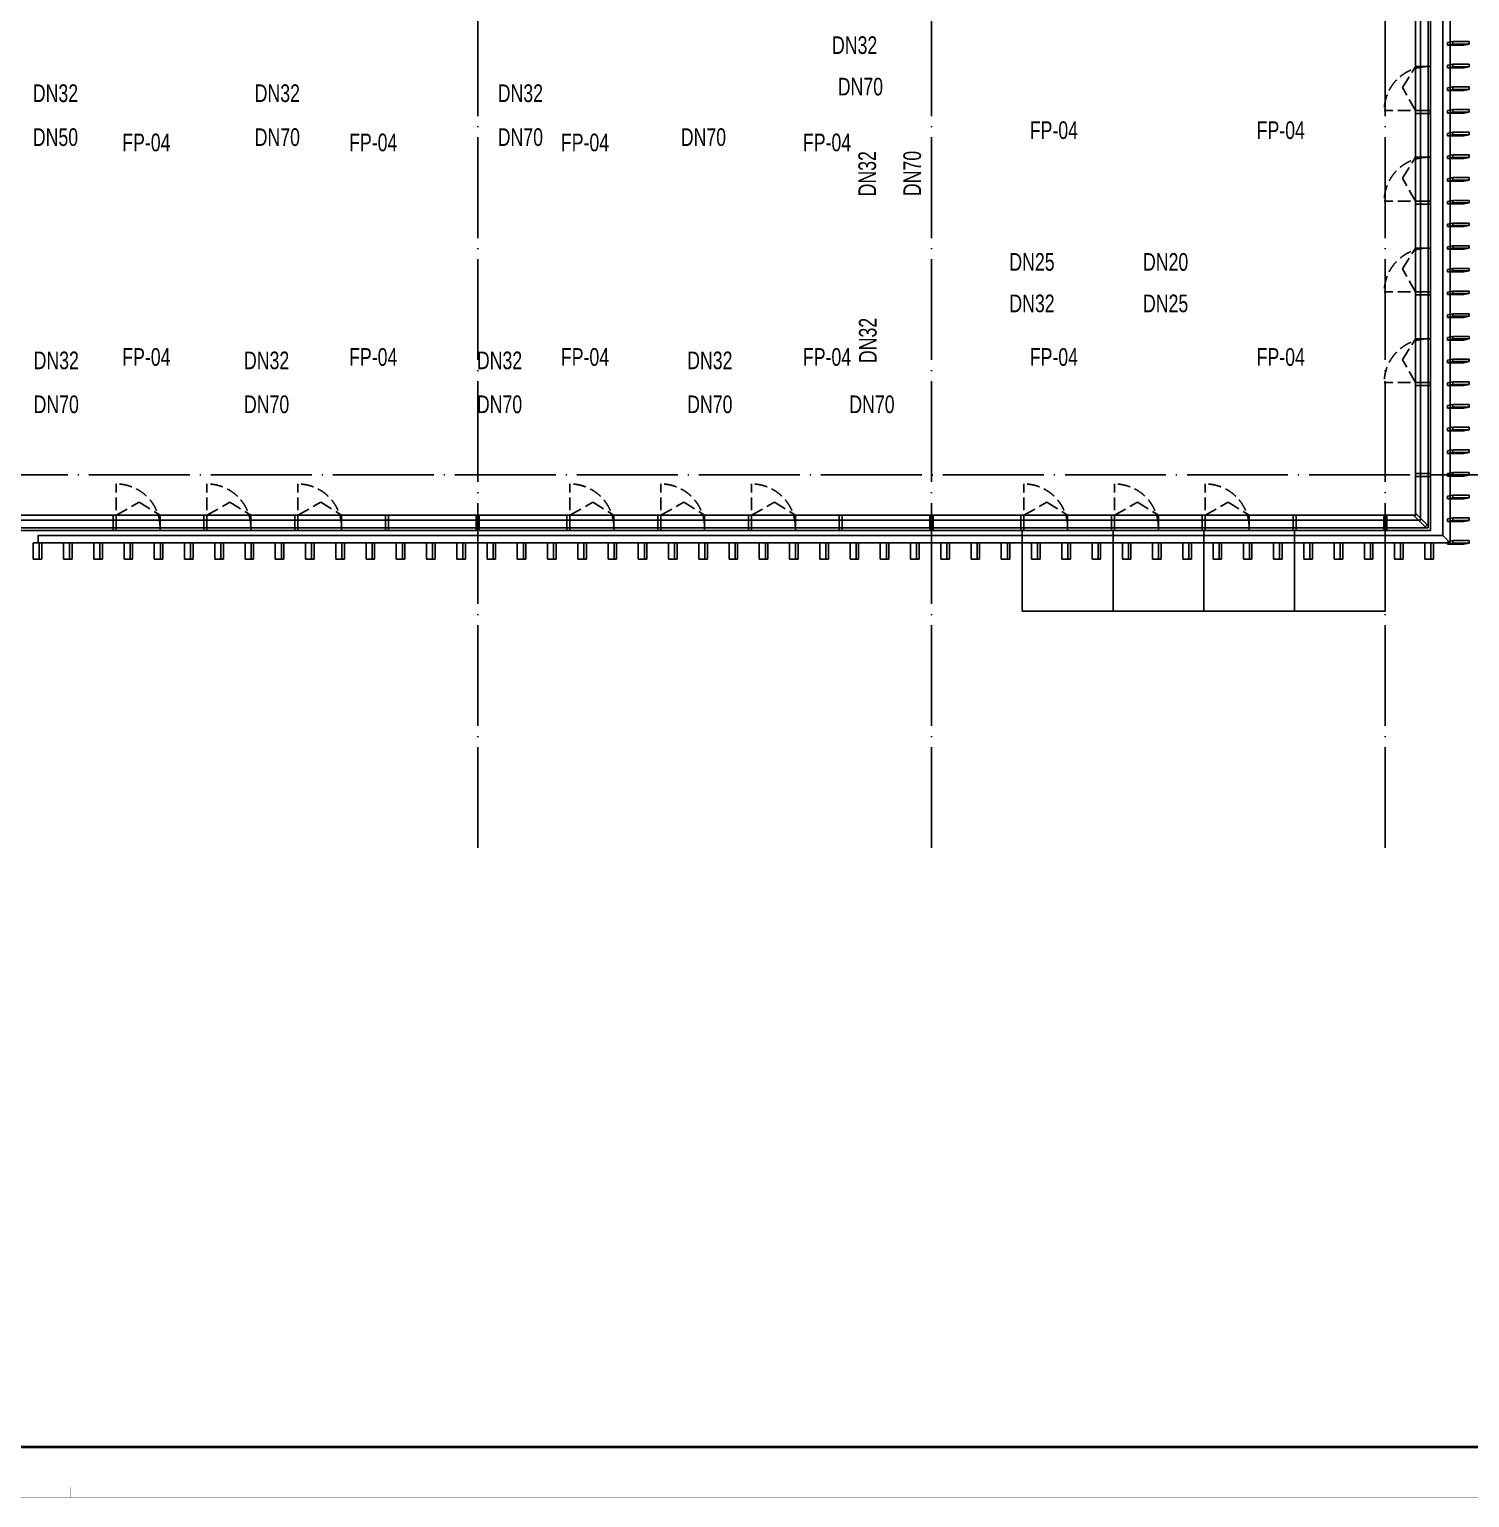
# Model space of a CAD drawing. Extents: x -777745 to 647905, y -207485 to 303235.
# Drawn here: x 478215 to 506781, y 42112 to 71238 of the extents above; entities that cross this region are included whole.
import ezdxf

# ---------------------------------------------------------------- set-up
doc = ezdxf.new("R2010")
doc.units = 0
doc.header["$LTSCALE"] = 1000
for name, pattern in [('13#楼幕墙$1$DASH', [0.35, 0.25, -0.1]), ('CENTER2', [1.125, 0.75, -0.125, 0.125, -0.125]), ('X-104 13#平面$0$DOTE', [2.42, 2, -0.2, 0.02, -0.2])]:
    doc.linetypes.add(name, pattern=pattern)
doc.layers.get('0').update_dxf_attribs({"linetype": 'CONTINUOUS'})
for name, color, linetype in [('00-防烟分区', 4, 'CONTINUOUS'), ('13#楼幕墙$1$A-C_幕墙龙骨', 133, 'CONTINUOUS'), ('13#楼幕墙$1$A-C_玻璃幕墙', 140, 'CONTINUOUS'), ('13#楼幕墙$1$A-C_窗', 140, 'CONTINUOUS'), ('13#楼幕墙$1$A-TECH_结构', 21, 'CONTINUOUS'), ('13#楼幕墙$1$D-铝板', 181, 'CONTINUOUS'), ('TEXT-空冷凝水', 7, 'CONTINUOUS'), ('X-104 13#平面$0$A-C_玻璃幕墙', 140, 'CONTINUOUS'), ('X-104 13#平面$0$A-TECH_结构', 21, 'CONTINUOUS'), ('X-104 13#平面$0$A_AXIS-轴线', 36, 'X-104 13#平面$0$DOTE')]:
    doc.layers.add(name, color=color, linetype=linetype)
doc.styles.add('HZF', font='ROS', dxfattribs={"width": 0.75, "bigfont": 'JD'})

# ---------------------------------------------------------------- blocks, each defined once
blk = doc.blocks.new('图框-A1')
for points, const_width in [([(0, 0), (841, 0), (841, 594), (0, 594)], 0.05), ([(766, 584), (25, 584), (25, 10), (766, 10)], 0.5)]:
    blk.add_lwpolyline(points, close=True, dxfattribs=dict(const_width=const_width))
at = {"const_width": 0.05}
blk.add_lwpolyline([(420.5, 0), (420.5, 2)], dxfattribs=at)
blk = doc.blocks.new('13#楼幕墙$1$A$C2B4E24BF')
at = {"linetype": '13#楼幕墙$1$DASH'}
for points in [[(5, 50), (5, 920)], [(5, 300), (460, 557), (875, 300)]]:
    blk.add_lwpolyline(points, dxfattribs=at)
blk.add_lwpolyline([(5, 0), (875, 0), (875, 300), (5, 300)], close=True)
blk.add_arc((5, 50), 870, 0, 90, dxfattribs=at)
blk = doc.blocks.new('13#楼幕墙$1$llllei')
for p, q in [((325, 50), (0, 50)), ((0, 50), (0, 0)), ((0, 0), (325, 0)), ((325, 0), (325, 50))]:
    blk.add_line(p, q)
for points in [[(0, 50), (-105, 29)], [(-105, 29), (-105, -21)], [(0, 0), (-105, -21)], [(325, 0), (220, -21)], [(-105, -21), (220, -21)]]:
    blk.add_lwpolyline(points)
blk = doc.blocks.new('13#楼幕墙$0$leileilei')
for p, q in [((120, 325), (0, 325)), ((0, 325), (0, 0)), ((120, 325), (120, 0)), ((170, 325), (120, 325)), ((170, 0), (170, 325)), ((0, 0), (120, 0)), ((120, 0), (170, 0))]:
    blk.add_line(p, q)
blk = doc.blocks.new('13#楼幕墙$1$A$C7A413A1D')
blk.add_lwpolyline([(-70, -300), (-10, -300), (-10, 0), (-70, 0)], close=True)
blk = doc.blocks.new('13#楼幕墙')
at = {"layer": '13#楼幕墙$1$A-C_玻璃幕墙'}
for p, q in [((58200, 61500), (58200, 81267)), ((58350, 61350), (58350, 81337)), ((58400, 61300), (58400, 81360)), ((21900, 61500), (58200, 61500)), ((22050, 61350), (58350, 61350)), ((22100, 61300), (58400, 61300))]:
    blk.add_line(p, q, dxfattribs=at)
at = {"layer": '13#楼幕墙$1$A-TECH_结构'}
blk.add_lwpolyline([(4402, 77600), (-600, 77600), (-600, 60000), (21800, 60000), (21800, 61600), (58100, 61600), (58100, 81220), (53261, 85280), (38100, 76527), (38100, 72300), (12410, 72300), (4402, 77600)], dxfattribs=at)
at = {"layer": '13#楼幕墙$1$D-铝板'}
for points in [[(58790, 81360), (58640, 81360), (58640, 61200), (58790, 61050), (58790, 81360)], [(58790, 61050), (30785, 61050), (30785, 61200), (58640, 61200)]]:
    blk.add_lwpolyline(points, close=True, dxfattribs=at)
at = {"layer": '13#楼幕墙$1$A-C_幕墙龙骨'}
for p, rotation in [((58100, 69640), 90), ((58100, 67840), 90), ((58100, 66040), 90), ((58100, 64240), 90), ((58100, 62440), 90), ((58128, 61628), 45.00000000000001)]:
    blk.add_blockref('13#楼幕墙$1$A$C7A413A1D', p, dxfattribs=dict(at, rotation=rotation))
for p in [(32340, 61600), (34140, 61600), (35940, 61600), (37740, 61600), (39540, 61600), (41340, 61600), (43140, 61600), (44940, 61600), (46740, 61600), (48540, 61600), (50340, 61600), (52140, 61600), (53940, 61600), (55740, 61600), (57540, 61600)]:
    blk.add_blockref('13#楼幕墙$1$A$C7A413A1D', p, dxfattribs=at)
at = {"layer": '13#楼幕墙$1$A-C_窗', "rotation": 90}
for p in [(58400, 69625), (58400, 67825), (58400, 66025), (58400, 64225)]:
    blk.add_blockref('13#楼幕墙$1$A$C2B4E24BF', p, dxfattribs=at)
at = {"layer": '13#楼幕墙$1$A-C_窗'}
for p in [(32325, 61300), (34125, 61300), (35925, 61300), (41325, 61300), (43125, 61300), (44925, 61300), (50325, 61300), (52125, 61300), (53925, 61300)]:
    blk.add_blockref('13#楼幕墙$1$A$C2B4E24BF', p, dxfattribs=at)
at = {"layer": '13#楼幕墙$1$D-铝板'}
for name, p in [('13#楼幕墙$1$llllei', (58840, 70946)), ('13#楼幕墙$1$llllei', (58840, 70496)), ('13#楼幕墙$1$llllei', (58840, 70046)), ('13#楼幕墙$1$llllei', (58840, 69596)), ('13#楼幕墙$1$llllei', (58840, 69146)), ('13#楼幕墙$1$llllei', (58840, 68696)), ('13#楼幕墙$1$llllei', (58840, 68246)), ('13#楼幕墙$1$llllei', (58840, 67796)), ('13#楼幕墙$1$llllei', (58840, 67346)), ('13#楼幕墙$1$llllei', (58840, 66896)), ('13#楼幕墙$1$llllei', (58840, 66446)), ('13#楼幕墙$1$llllei', (58840, 65996)), ('13#楼幕墙$1$llllei', (58840, 65546)), ('13#楼幕墙$1$llllei', (58840, 65096)), ('13#楼幕墙$1$llllei', (58840, 64646)), ('13#楼幕墙$1$llllei', (58840, 64196)), ('13#楼幕墙$1$llllei', (58840, 63746)), ('13#楼幕墙$1$llllei', (58840, 63296)), ('13#楼幕墙$1$llllei', (58840, 62846)), ('13#楼幕墙$1$llllei', (58840, 62396)), ('13#楼幕墙$1$llllei', (58840, 61946)), ('13#楼幕墙$1$llllei', (58840, 61496)), ('13#楼幕墙$0$leileilei', (30685, 60725)), ('13#楼幕墙$0$leileilei', (31285, 60725)), ('13#楼幕墙$0$leileilei', (31885, 60725)), ('13#楼幕墙$0$leileilei', (32485, 60725)), ('13#楼幕墙$0$leileilei', (33085, 60725)), ('13#楼幕墙$0$leileilei', (33685, 60725)), ('13#楼幕墙$0$leileilei', (34285, 60725)), ('13#楼幕墙$0$leileilei', (34885, 60725)), ('13#楼幕墙$0$leileilei', (35485, 60725)), ('13#楼幕墙$0$leileilei', (36085, 60725)), ('13#楼幕墙$0$leileilei', (36685, 60725)), ('13#楼幕墙$0$leileilei', (37285, 60725)), ('13#楼幕墙$0$leileilei', (37885, 60725)), ('13#楼幕墙$0$leileilei', (38485, 60725)), ('13#楼幕墙$0$leileilei', (39085, 60725)), ('13#楼幕墙$0$leileilei', (39685, 60725)), ('13#楼幕墙$0$leileilei', (40285, 60725)), ('13#楼幕墙$0$leileilei', (40885, 60725)), ('13#楼幕墙$0$leileilei', (41485, 60725)), ('13#楼幕墙$0$leileilei', (42085, 60725)), ('13#楼幕墙$0$leileilei', (42685, 60725)), ('13#楼幕墙$0$leileilei', (43285, 60725)), ('13#楼幕墙$0$leileilei', (43885, 60725)), ('13#楼幕墙$0$leileilei', (44485, 60725)), ('13#楼幕墙$0$leileilei', (45085, 60725)), ('13#楼幕墙$0$leileilei', (45685, 60725)), ('13#楼幕墙$0$leileilei', (46285, 60725)), ('13#楼幕墙$0$leileilei', (46885, 60725)), ('13#楼幕墙$0$leileilei', (47485, 60725)), ('13#楼幕墙$0$leileilei', (48085, 60725)), ('13#楼幕墙$0$leileilei', (48685, 60725)), ('13#楼幕墙$0$leileilei', (49285, 60725)), ('13#楼幕墙$0$leileilei', (49885, 60725)), ('13#楼幕墙$0$leileilei', (50485, 60725)), ('13#楼幕墙$0$leileilei', (51085, 60725)), ('13#楼幕墙$0$leileilei', (51685, 60725)), ('13#楼幕墙$0$leileilei', (52285, 60725)), ('13#楼幕墙$0$leileilei', (52885, 60725)), ('13#楼幕墙$0$leileilei', (53485, 60725)), ('13#楼幕墙$0$leileilei', (54085, 60725)), ('13#楼幕墙$0$leileilei', (54685, 60725)), ('13#楼幕墙$0$leileilei', (55285, 60725)), ('13#楼幕墙$0$leileilei', (55885, 60725)), ('13#楼幕墙$0$leileilei', (56485, 60725)), ('13#楼幕墙$0$leileilei', (57085, 60725)), ('13#楼幕墙$0$leileilei', (57685, 60725)), ('13#楼幕墙$0$leileilei', (58285, 60725)), ('13#楼幕墙$1$llllei', (58840, 61046))]:
    blk.add_blockref(name, p, dxfattribs=at)
blk = doc.blocks.new('X-104 13#平面$0$轴网')
at = {"layer": 'X-104 13#平面$0$A_AXIS-轴线', "linetype": 'X-104 13#平面$0$DOTE'}
for p, q in [((39500, -7401), (39500, 24620)), ((48500, -7401), (48500, 24620)), ((57500, -7401), (57500, 24620)), ((60408, 0), (-2925, 0))]:
    blk.add_line(p, q, dxfattribs=at)
blk = doc.blocks.new('X-104 13#平面')
at = {"layer": 'X-104 13#平面$0$A-C_玻璃幕墙'}
blk.add_lwpolyline([(50300, 59700), (57500, 59700), (57500, 61300), (50300, 61300)], close=True, dxfattribs=at)
for points in [[(52100, 61300), (52100, 59700)], [(53900, 61300), (53900, 59700)], [(55700, 61300), (55700, 59700)]]:
    blk.add_lwpolyline(points, dxfattribs=at)
at = {"layer": 'X-104 13#平面$0$A-TECH_结构'}
blk.add_lwpolyline([(58100, 61600), (58100, 81220), (53261, 85280), (38100, 76527), (38100, 72300), (12410, 72300), (4402, 77600), (-600, 77600), (-600, 60000), (21800, 60000), (21800, 61600)], close=True, dxfattribs=at)
at = {"xscale": 100, "yscale": 100, "zscale": 100}
blk.add_blockref('图框-A1', (-10635, 42115), dxfattribs=at)
blk.add_blockref('X-104 13#平面$0$轴网', (0, 62400))
at = {"layer": 'X-104 13#平面$0$A-TECH_结构'}
blk.add_blockref('13#楼幕墙', (0, 0), dxfattribs=at)

msp = doc.modelspace()

# ---------------------------------------------------------------- block references
at = {"layer": '00-防烟分区'}
msp.add_blockref('X-104 13#平面', (447607.7, 0), dxfattribs=at)

# ---------------------------------------------------------------- texts
at = {"style": 'HZF', "width": 0.75}
for p in [(498057.7, 69062.8, -3725), (502557.7, 69062.8, -3725), (480057.7, 68819.5, -3725), (484557.7, 68819.5, -3725), (488757.7, 68819.5, -3725), (493557.7, 68819.5, -3725), (480057.7, 64564, -3725), (484557.7, 64564, -3725), (488757.7, 64564, -3725), (493557.7, 64564, -3725), (498057.7, 64564, -3725), (502557.7, 64564, -3725)]:
    msp.add_text('FP-04', height=350, dxfattribs=at).set_placement(p)
at = {"layer": 'TEXT-空冷凝水', "linetype": 'CENTER2', "style": 'HZF', "width": 0.75}
for s, p in [('DN32', (494134.4, 70750, 2500)), ('DN70', (494248.9, 69926.9, 2500)), ('DN32', (478284.3, 69796.3)), ('DN32', (482684.3, 69796.3)), ('DN32', (487504.6, 69796.3)), ('DN50', (478284.3, 68925)), ('DN70', (482684.3, 68925)), ('DN70', (487504.6, 68925)), ('DN70', (491135.6, 68925)), ('DN25', (497651.8, 66450, 2500)), ('DN20', (500302.5, 66450, 2500)), ('DN32', (497651.8, 65626.9, 2500)), ('DN25', (500302.5, 65626.9, 2500)), ('DN32', (478299.5, 64496.3)), ('DN32', (482471.9, 64496.3)), ('DN32', (487091.6, 64496.3)), ('DN32', (491262.3, 64496.3)), ('DN70', (478299.5, 63625)), ('DN70', (482471.9, 63625)), ('DN70', (487091.6, 63625)), ('DN70', (491262.3, 63625)), ('DN70', (494478, 63625))]:
    msp.add_text(s, height=350, dxfattribs=at).set_placement(p)
for s, p in [('DN32', (495007.7, 67924.5, 2500)), ('DN70', (495899.7, 67929.9, 2500)), ('DN32', (495019.1, 64617.7))]:
    msp.add_text(s, height=350, rotation=90, dxfattribs=at).set_placement(p)

doc.saveas('drawing.dxf')
